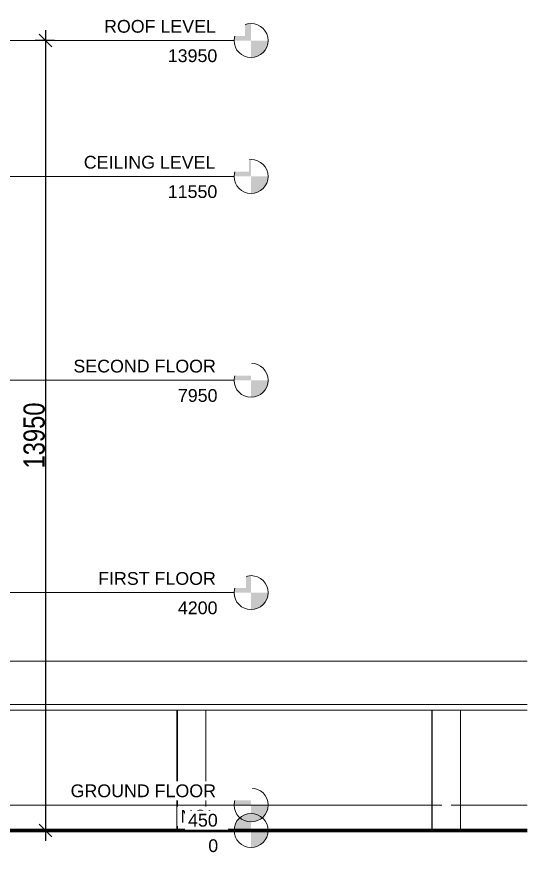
# Model space of a CAD drawing. Header units: millimetres. Extents: x -35190 to 411743, y -233114 to 23872.
# Drawn here: x 189316 to 198326, y -164912 to -150105 of the extents above; entities that cross this region are included whole.
import ezdxf

# ---------------------------------------------------------------- set-up
doc = ezdxf.new("R2010")
doc.units = ezdxf.units.MM
doc.linetypes.add('Centre', pattern=[31.75, 6.35, -4.7625, 15.875, -4.7625])
for name, color, linetype, lineweight in [('A-ANNO-DIMS', 211, 'Continuous', 9), ('A-DETL', 90, 'Continuous', 18), ('A-DETL-WIDE', 214, 'Continuous', 70), ('A-FLOR-LEVL', 51, 'Continuous', 18), ('Q-CASE', 31, 'Continuous', 18)]:
    doc.layers.add(name, color=color, linetype=linetype, lineweight=lineweight)
doc.styles.add('Arial', font='arial.ttf', dxfattribs={"height": 187.5})
doc.styles.add('Arial_3', font='arial.ttf', dxfattribs={"width": 0.8, "height": 375})
doc.dimstyles.new('main_4_5mm', dxfattribs={"dimscale": 304.8, "dimtxt": 382.597275, "dimasz": 0.738189, "dimexe": 0.590551, "dimexo": 0.0625, "dimgap": 0.024606, "dimtad": 1, "dimdec": 0, "dimzin": 0, "dimdsep": 46, "dimtxsty": 'Arial_3', "dimblk1": 'OBLIQUE', "dimblk2": 'OBLIQUE', "dimsah": 1, "dimcen": 0.09, "dimdle": 0.590551, "dimazin": 0, "dimtfac": 1, "dimtdec": 4, "dimtix": 1, "dimtmove": 0, "dimatfit": 3, "dimfxl": 0.590551, "dimfxlon": 1, "dimtvp": 1, "dimtolj": 1, "dimtzin": 0, "dimarcsym": 2})

# ---------------------------------------------------------------- blocks, each defined once
blk = doc.blocks.new('Casework 3 - Casework 3-687578-West')
at = {"layer": 'Q-CASE'}
for p, q in [((20800, 3023), (20676, 3045)), ((20676, 3045), (20676, 2291)), ((24770, 2988), (34946, 2988)), ((24260, 2407), (21310, 2932)), ((24675, 2227), (24675, 2482)), ((20803, 2291), (20676, 2291)), ((20676, 2291), (20676, 2191)), ((24166, 2291), (21310, 2291)), ((24210, 2278), (24166, 2291)), ((24210, 2231), (24210, 2331)), ((24210, 2331), (24310, 2331)), ((24210, 2111), (24210, 2231)), ((24210, 2231), (24310, 2231)), ((24310, 2331), (24310, 2231)), ((24310, 2231), (24310, 2111)), ((24675, 2123), (24675, 2227)), ((24675, 2227), (34946, 2227)), ((20676, 2191), (20676, 2176)), ((20676, 2191), (20803, 2191)), ((20676, 2176), (20800, 2176)), ((21310, 2191), (24210, 2191)), ((21310, 2176), (24210, 2176)), ((24210, 2111), (24310, 2111)), ((24675, 2123), (34946, 2123)), ((19350, -120), (19350, 0)), ((19350, 0), (34946, 0))]:
    blk.add_line(p, q, dxfattribs=at)
blk = doc.blocks.new('Casework 4 - Casework 4-774435-West')
at = {"layer": 'Q-CASE'}
for p, q in [((20800, 3150), (20800, 0)), ((20810, 3150), (20810, 0)), ((21310, 0), (21310, 3150)), ((24260, 3150), (24260, 2331)), ((24270, 3150), (24270, 2331)), ((24770, 2514), (24770, 3150)), ((20790, 2176), (20790, 0)), ((23735, 2176), (23735, 0)), ((24235, 0), (24235, 2111)), ((24260, 2111), (24260, 0)), ((24270, 2111), (24270, 0)), ((24770, 0), (24770, 2123)), ((28760, 2123), (28760, 0)), ((28770, 2123), (28770, 0)), ((29270, 0), (29270, 2123)), ((33260, 2123), (33260, 0)), ((33270, 2123), (33270, 0)), ((33770, 0), (33770, 2123))]:
    blk.add_line(p, q, dxfattribs=at)
blk = doc.blocks.new('Level - M_Level Head - Circle-24867-West')
at = {"layer": 'A-FLOR-LEVL', "lineweight": 9}
h = blk.add_hatch(color=256, dxfattribs=at)
edge = h.paths.add_edge_path()
edge.add_line((-26719, 0), (-26419, 0))
edge.add_arc((-26719, 0), 300, 0, 90)
edge.add_line((-26719, 300), (-26719, 0))
h = blk.add_hatch(color=256, dxfattribs=at)
edge = h.paths.add_edge_path()
edge.add_line((-26719, -300), (-26719, 0))
edge.add_line((-26719, 0), (-27019, 0))
edge.add_arc((-26719, 0), 300, 180, 270)
blk.add_circle((-26719, 0), 300, dxfattribs=at)
blk = doc.blocks.new('_Oblique')
at = {"color": 0, "linetype": 'ByBlock', "lineweight": -2}
blk.add_line((-0.5, -0.5), (0.5, 0.5), dxfattribs=at)
blk = doc.blocks.new('*D2522')
at = {"layer": 'A-ANNO-DIMS', "color": 0, "lineweight": -2, "transparency": 16777216}
for p, q in [((189823, -150345), (189823, -164655)), ((189984, -150525), (189643, -150525)), ((189984, -164475), (189643, -164475))]:
    blk.add_line(p, q, dxfattribs=at)
at = {"layer": 'Defpoints', "color": 0, "transparency": 16777216}
for p in [(190003, -150525), (189823, -164475), (190003, -164475)]:
    blk.add_point(p, dxfattribs=at)
at = {"layer": 'A-ANNO-DIMS', "color": 0, "lineweight": -2, "transparency": 16777216, "xscale": 224.9999999999999, "yscale": 224.9999999999999, "zscale": 224.9999999999999}
for p, rotation in [((189823, -150525), 90), ((189823, -164475), 270)]:
    blk.add_blockref('_Oblique', p, dxfattribs=dict(at, rotation=rotation))
at = {"layer": 'A-ANNO-DIMS', "color": 0, "transparency": 16777216, "insert": (189624, -157500), "char_height": 375, "width": 1239.62, "attachment_point": 5, "rotation": 90, "style": 'Arial_3'}
blk.add_mtext('\\A1;13950', dxfattribs=at)

msp = doc.modelspace()

# ---------------------------------------------------------------- linework, layer by layer
at = {"layer": 'A-DETL'}
for p, q in [((192140.7, -164025), (188980.7, -164025)), ((192320.1, -164025), (188980.7, -164025)), ((196820.1, -164025), (192481.3, -164025)), ((196640.7, -164025), (192650.7, -164025)), ((198326.1, -164025), (196981.3, -164025)), ((198326.1, -164025), (197150.7, -164025))]:
    msp.add_line(p, q, dxfattribs=at)
at = {"layer": 'A-DETL-WIDE'}
msp.add_line((138879.6, -164475), (198326.1, -164475), dxfattribs=at)
at = {"layer": 'A-FLOR-LEVL', "linetype": 'Centre', "lineweight": 9}
for p, q in [((136961.3, -150525), (193150.9, -150525)), ((136961.3, -152925), (193150.9, -152925)), ((136961.3, -156525), (193150.9, -156525)), ((136961.3, -160275), (193150.9, -160275)), ((136961.3, -164475), (193150.9, -164475))]:
    msp.add_line(p, q, dxfattribs=at)

# ---------------------------------------------------------------- block references
at = {"layer": 'A-FLOR-LEVL', "lineweight": 9, "extrusion": (0, 0, -1)}
for p in [(-166731.7, -150525), (-166731.7, -152925), (-166731.7, -156525), (-166731.7, -160275), (-166731.7, -164025), (-166731.7, -164475)]:
    msp.add_blockref('Level - M_Level Head - Circle-24867-West', p, dxfattribs=at)
at = {"layer": 'Q-CASE'}
for name in ['Casework 4 - Casework 4-774435-West', 'Casework 3 - Casework 3-687578-West']:
    msp.add_blockref(name, (163380.4, -164475), dxfattribs=at)

# ---------------------------------------------------------------- dimensions: what is measured, and where the dimension line sits
at = {"layer": 'A-ANNO-DIMS'}
dim = msp.add_linear_dim(base=(189823.2, -164475), p1=(190003.2, -150525), p2=(190003.2, -164475), angle=90, dimstyle='main_4_5mm', override={"dimpost": '<>', "dimfxl": 13950}, dxfattribs=at)
dim.commit()
dim.dimension.update_dxf_attribs({"geometry": '*D2522', "text_midpoint": (189624.1, -157500)})

# ---------------------------------------------------------------- next in the draw order: texts
at = {"layer": 'A-FLOR-LEVL', "lineweight": 9, "char_height": 225, "attachment_point": 1, "style": 'Arial', "bg_fill": 3, "box_fill_scale": 1.25, "bg_fill_color": 256, "bg_fill_true_color": 13158600, "bg_fill_transparency": 0}
for s, insert, width in [('ROOF LEVEL', (190856.4, -150161.7), 2429.113), ('13950', (191981.3, -150680.6), 1082.278), ('CEILING LEVEL', (190498.7, -152561.7), 2862.024), ('11550', (191981.3, -153080.6), 1082.278), ('SECOND FLOOR', (190315.7, -156161.7), 3084.493), ('7950', (192159.8, -156680.6), 865.822), ('FIRST FLOOR', (190752.2, -159911.7), 2555.379), ('4200', (192159.8, -160430.6), 865.822), ('GROUND FLOOR', (190265.4, -163661.7), 3144.619), ('NGL', (192205.7, -164111.7), 793.671), ('0', (192696, -164630.6), 216.456)]:
    msp.add_mtext(s, dxfattribs=dict(at, insert=insert, width=width))

# ---------------------------------------------------------------- next in the draw order: linework, layer by layer
at = {"layer": 'A-FLOR-LEVL', "linetype": 'Centre', "lineweight": 9}
msp.add_line((136961.3, -164025), (193150.9, -164025), dxfattribs=at)

# ---------------------------------------------------------------- next in the draw order: texts
at = {"layer": 'A-FLOR-LEVL', "lineweight": 9, "insert": (192339, -164180.6), "char_height": 225, "width": 649.367, "attachment_point": 1, "style": 'Arial', "bg_fill": 3, "box_fill_scale": 1.25, "bg_fill_color": 256, "bg_fill_true_color": 13158600, "bg_fill_transparency": 0}
msp.add_mtext('450', dxfattribs=at)

doc.saveas('drawing.dxf')
